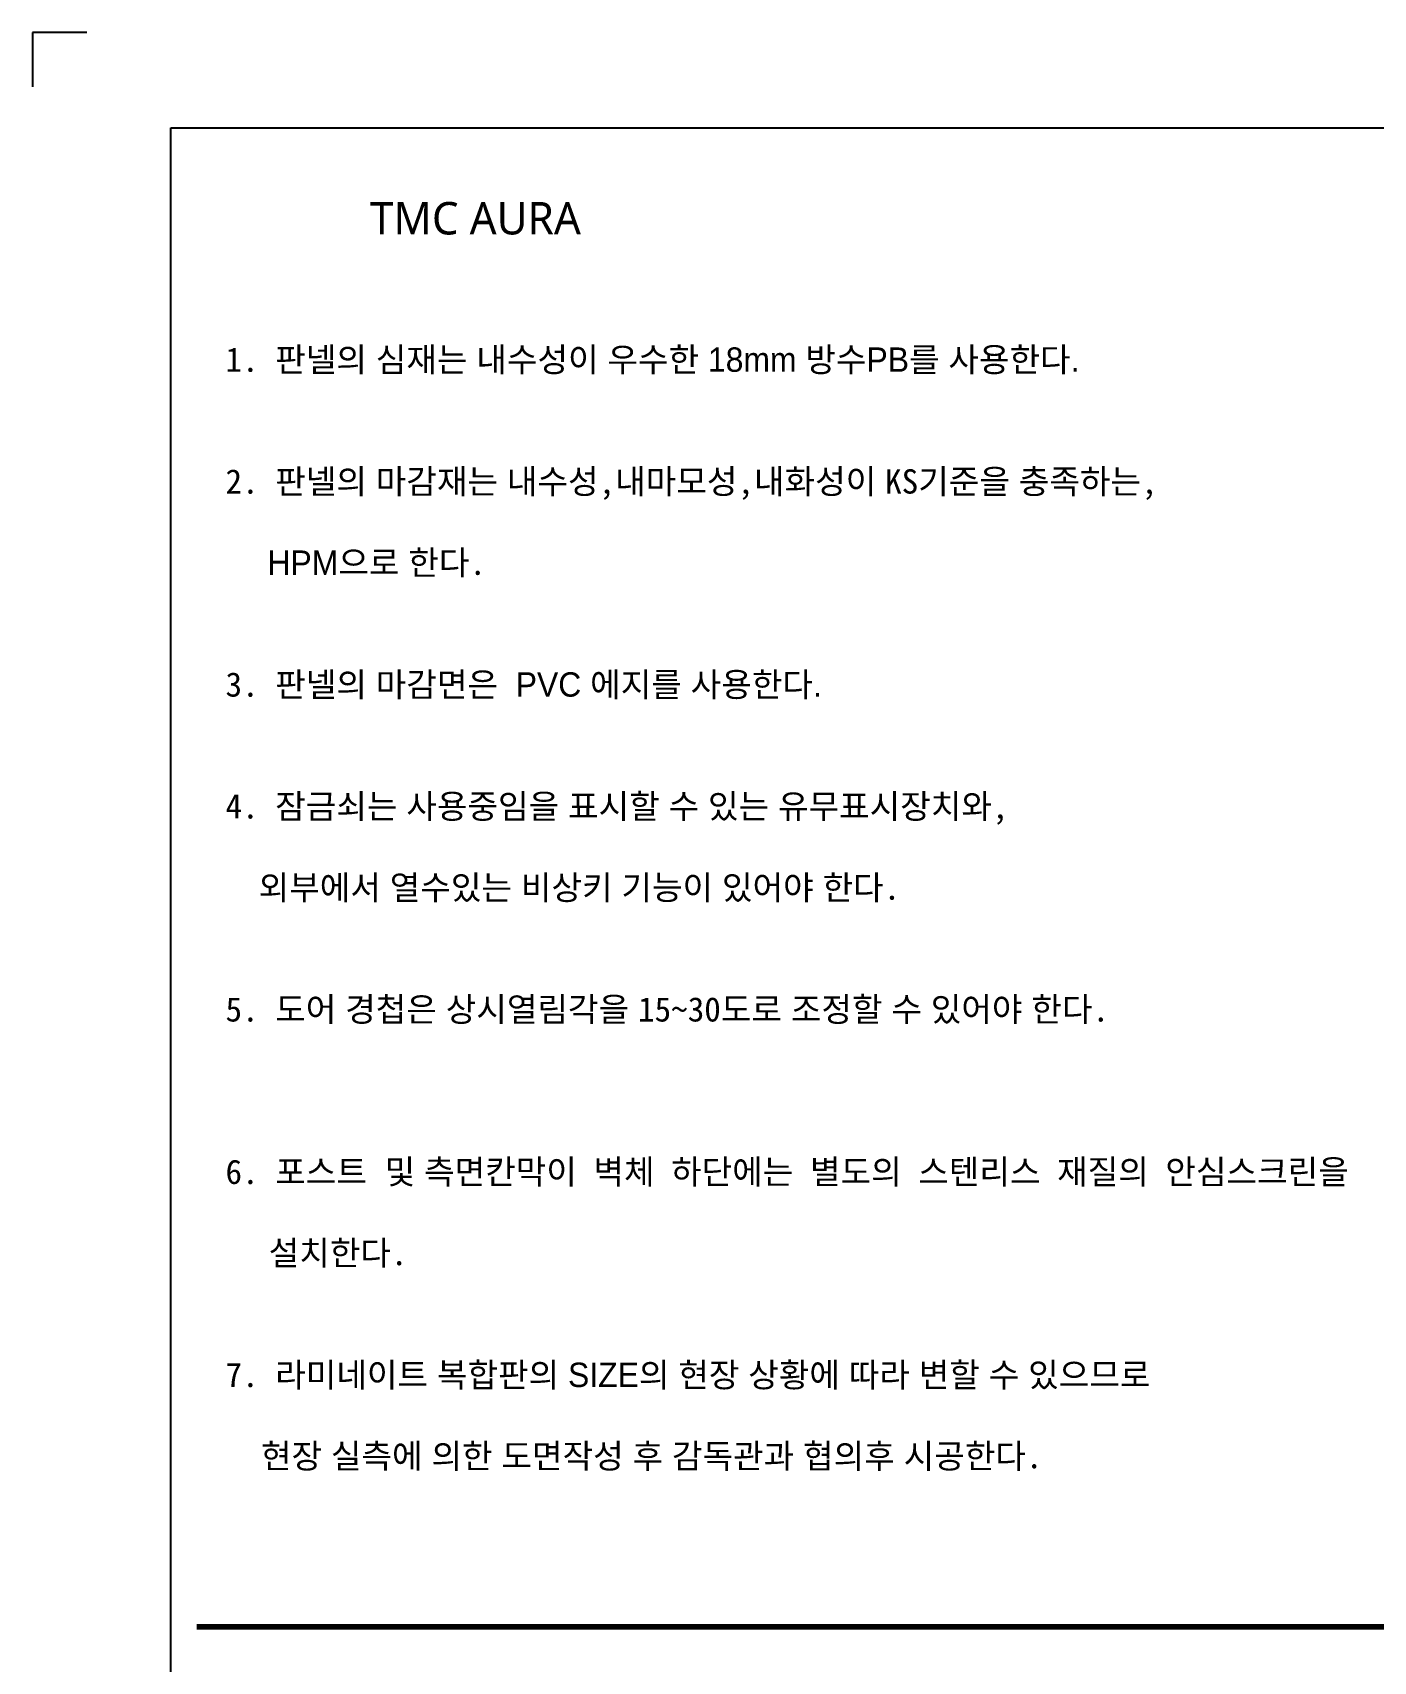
# Model space of a CAD drawing. Extents: x -256 to 8104, y -176 to 5714.
# Drawn here: x -256 to 2221, y 2705 to 5714 of the extents above; entities that cross this region are included whole.
import ezdxf
from ezdxf.enums import TextEntityAlignment as Align

# ---------------------------------------------------------------- set-up
doc = ezdxf.new("R2010")
doc.units = 0
doc.header["$LTSCALE"] = 30
doc.layers.get('0').update_dxf_attribs({"linetype": 'CONTINUOUS'})
doc.layers.add('jac text', color=7, linetype='CONTINUOUS')
doc.layers.add('TIT', color=3, linetype='CONTINUOUS')
doc.styles.add('돋움', font='malgun.ttf')

# ---------------------------------------------------------------- blocks, each defined once
blk = doc.blocks.new('AURA_23', base_point=(28321.5, -6824.2))
at = {"color": 2}
for p, q in [((28065.6, -1110), (28065.6, -1210)), ((28065.6, -1110), (28065.6, -1210)), ((28065.6, -1110), (28065.6, -1210)), ((28065.6, -1110), (28065.6, -1210)), ((28065.6, -1110), (28065.6, -1210)), ((28065.6, -1110), (28065.6, -1210)), ((28065.6, -1110), (28065.6, -1210)), ((28165.6, -1110), (28065.6, -1110)), ((28065.6, -1110), (28065.6, -1210))]:
    blk.add_line(p, q, dxfattribs=at)
for points in [[(28320.8, -1285.8), (35573.1, -1285.8), (35573.1, -6824.2), (28320.8, -6824.2)], [(28320.8, -1285.8), (35573.1, -1285.8), (35573.1, -6824.2), (28320.8, -6824.2)], [(28320.8, -1285.8), (36302.7, -1285.8), (36302.7, -6824.2), (28320.8, -6824.2)]]:
    blk.add_lwpolyline(points, close=True, dxfattribs=at)
at = {"color": 8, "const_width": 10}
blk.add_lwpolyline([(28368.9, -4055), (34153.5, -4055)], dxfattribs=at)
at = {"layer": 'jac text', "insert": (28422.1, -3767.2), "char_height": 45, "attachment_point": 7}
blk.add_mtext('1. {\\f굴림|c129|p50;판넬의 심재는 내수성이 우수한 18mm 방수PB를 사용한다.    \\P     \\P}\\P2. {\\f굴림|c129|p50;판넬의 마감재는 내수성},{\\f굴림|c129|p50;내마모성},{\\f굴림|c129|p50;내화성이 }KS{\\f굴림|c129|p50;기준을 충족하는},\\P \\P  {\\f굴림|c129|p50; HPM으로 한다}. \\P\\P\\P3. {\\f굴림|c129|p50;판넬의 마감면은  PVC 에지를 사용한다.\\P\\P}\\P4. {\\f굴림|c129|p50;잠금쇠는 사용중임을 표시할 수 있는 유무표시장치와}, \\P\\P  {\\f굴림|c129|p50;외부에서 열수있는 비상키 기능이 있어야 한다}.\\P\\P\\P5. {\\f굴림|c129|p50;도어 경첩은 상시열림각을 }15~30{\\f굴림|c129|p50;도로 조정할 수 있어야 한다}.\\P\\P\\P\\P6. {\\f굴림|c129|p50;포스트  및 측면칸막이} {\\f굴림|c129|p50;벽체} {\\f굴림|c129|p50;하단에는} {\\f굴림|c129|p50;별도의} {\\f굴림|c129|p50;스텐리스} {\\f굴림|c129|p50;재질의} {\\f굴림|c129|p50;안심스크린을\\P\\P   } {\\f굴림|c129|p50;설치한다}.\\P\\P\\P7. {\\f굴림|c129|p50;라미네이트 복합판의 SIZE의 현장 상황에 따라 변할 수 있으므로 \\P\\P    현장 실측에 의한 도면작성 후 감독관과 협의후 시공한다}. ', dxfattribs=at)
at = {"layer": 'TIT', "style": '돋움'}
blk.add_text('TMC AURA', height=60, dxfattribs=at).set_placement((29078.7, -1482.9), align=Align.RIGHT)

msp = doc.modelspace()

# ---------------------------------------------------------------- block references
msp.add_blockref('AURA_23', (0, 0))

doc.saveas('drawing.dxf')
